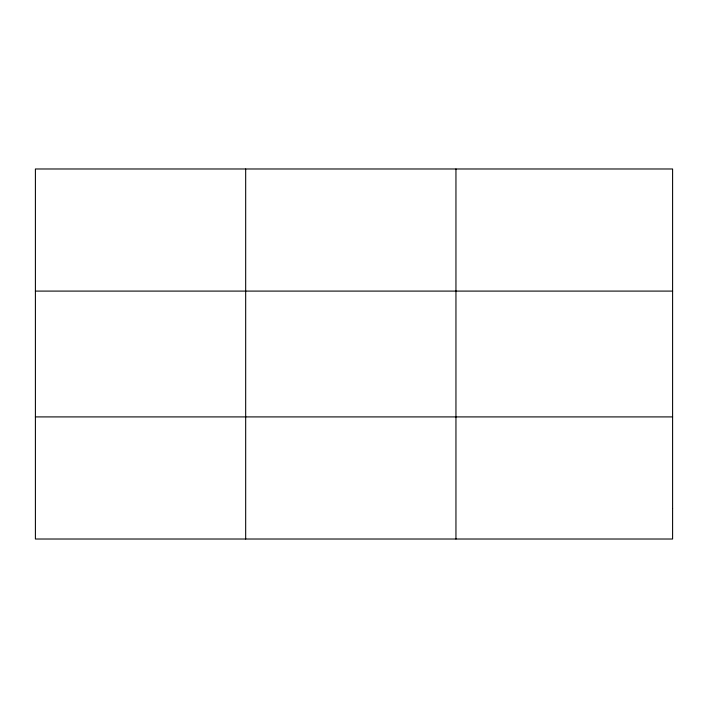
<?xml version="1.0" encoding="UTF-8"?>
<svg xmlns="http://www.w3.org/2000/svg" width="708" height="708" viewBox="0 0 708 708"><rect width="100%" height="100%" fill="white"/><g stroke="black" fill="none" stroke-linecap="round" stroke-linejoin="round"><path stroke-width="1.06" d="M245.676 168.982L245.676 539.018M455.952 168.982L455.952 539.018M35.4 291.094L672.6 291.094M35.4 416.906L672.6 416.906M672.6 508.486L672.6 539.018L35.4 539.018L35.4 168.982L672.6 168.982L672.6 508.486"/></g></svg>
